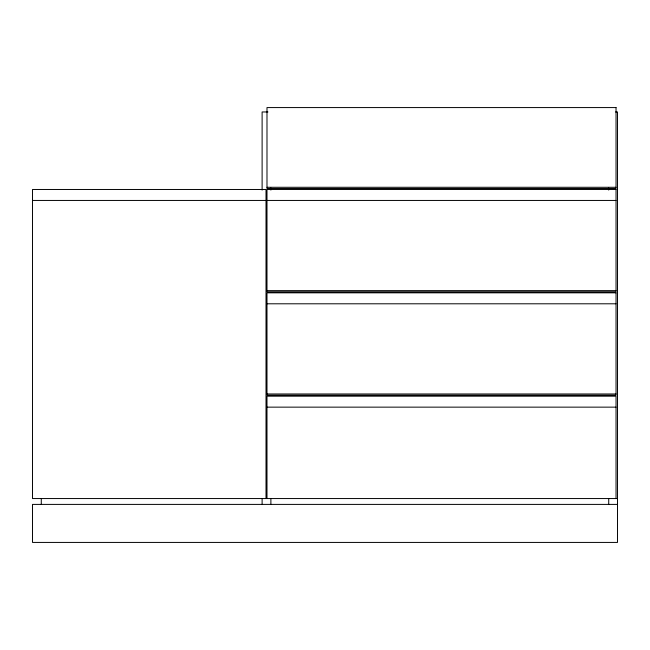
<?xml version="1.0" encoding="UTF-8"?>
<svg xmlns="http://www.w3.org/2000/svg" width="650" height="650" viewBox="0 0 650 650"><rect width="100%" height="100%" fill="white"/><g stroke="black" fill="none" stroke-linecap="round" stroke-linejoin="round"><path stroke-width="0.97" d="M267.963 111.963L262.113 111.963L262.113 190.093M615.55 111.963L617.5 111.963L617.5 542.425L32.5 542.425L32.5 504.4L617.5 504.4M266.988 187.281L616.038 187.281M32.5 200.444L266.012 200.444M266.988 200.444L616.038 200.444M266.988 290.631L616.038 290.631M266.988 303.794L616.038 303.794M266.988 393.981L616.038 393.981M266.988 407.144L616.038 407.144M617.5 498.55L32.5 498.55L32.5 189.475L266.012 189.475L266.012 498.55M616.038 498.55L616.038 396.175L266.988 396.175L266.988 498.55M608.725 187.996L608.725 190.093M608.725 498.55L608.725 504.571M270.887 187.996L270.887 190.093M270.887 498.55L270.887 504.571M262.113 498.55L262.113 504.571M41.275 498.55L41.275 504.4M616.038 107.575L266.988 107.575L266.988 188.5L616.038 188.5L616.038 107.575M616.038 189.475L266.988 189.475L266.988 291.85L616.038 291.85L616.038 189.475M616.038 292.825L266.988 292.825L266.988 395.2L616.038 395.2L616.038 292.825"/></g></svg>
